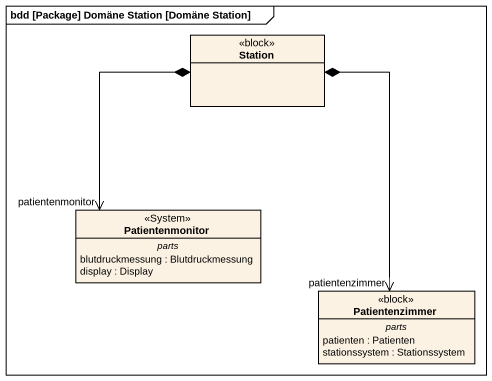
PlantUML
@startuml
mainframe bdd [Package] Domäne Station [Domäne Station]
hide circle
hide empty members
class Station <<block>>
class Patientenmonitor <<System>> {
  -- parts --
  blutdruckmessung : Blutdruckmessung
  display : Display
}
class Patientenzimmer <<block>> {
  -- parts --
  patienten : Patienten
  stationssystem : Stationssystem
}
Station *--> "patientenmonitor" Patientenmonitor
Station *--> "patientenzimmer" Patientenzimmer
@enduml
